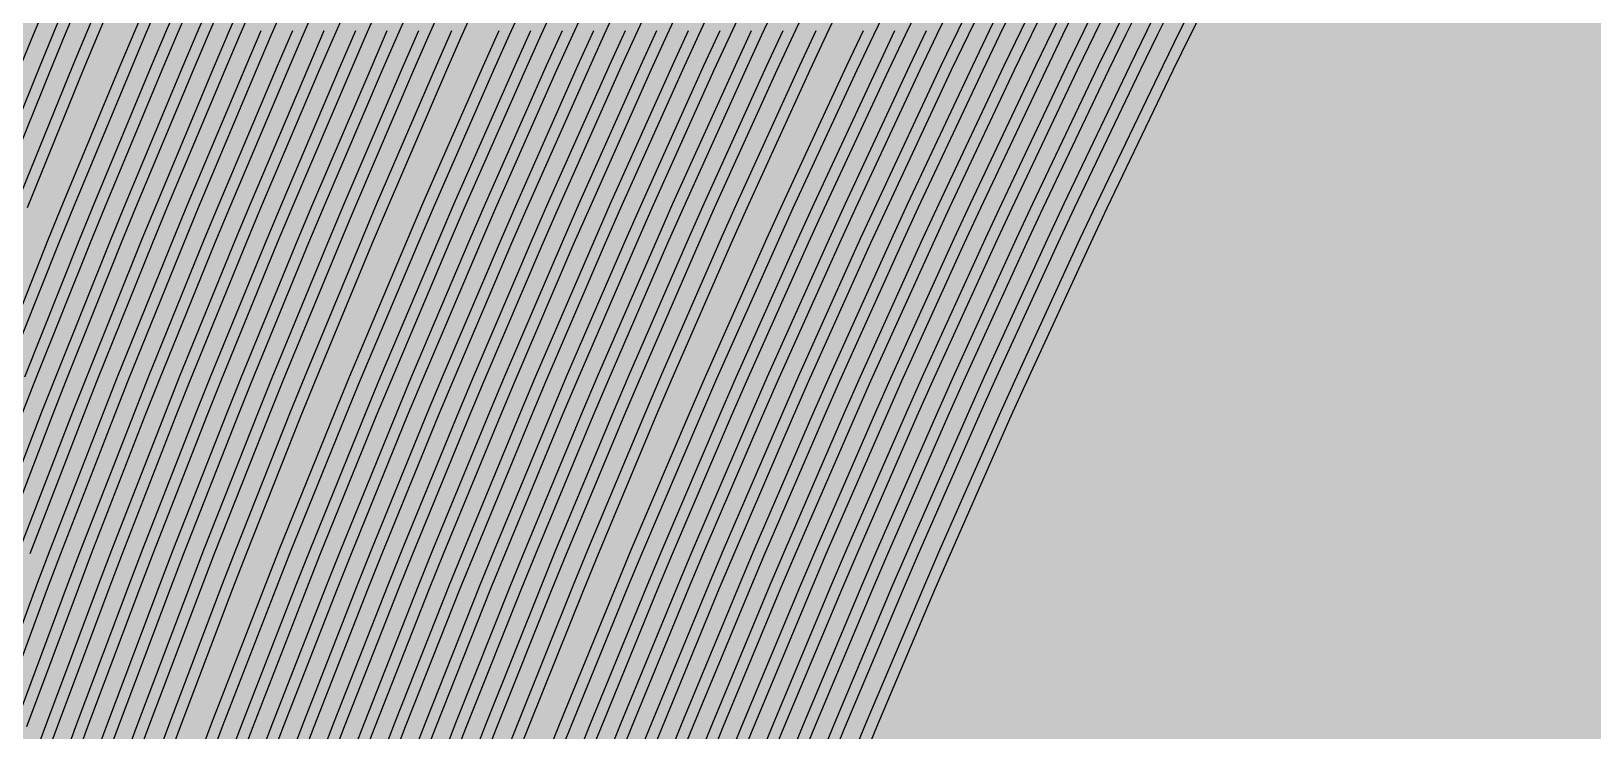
# Model space of a CAD drawing. Header units: metres. Extents: x -7240 to 10960, y -29667 to 1823.
# Drawn here: x 3142.1 to 3424.3, y -16924.2 to -16797.9 of the extents above; entities that cross this region are included whole.
import ezdxf

# ---------------------------------------------------------------- set-up
doc = ezdxf.new("R2010")
doc.units = ezdxf.units.M
doc.layers.add('Metal1', color=4, linetype='CONTINUOUS')
doc.layers.add('Polyimide', color=7, linetype='CONTINUOUS')

msp = doc.modelspace()

# ---------------------------------------------------------------- hatches: boundary and pattern name
at = {"layer": 'Polyimide'}
msp.add_hatch(color=7, dxfattribs=at).paths.add_polyline_path([(4088.45, -11806.89), (4098.72, -11851.21), (4115.58, -11893.47), (4138.63, -11932.7), (4167.35, -11967.99), (4201.08, -11998.53), (4239.03, -12023.62), (4280.35, -12042.68), (4349.18, -12073.73), (4413.2, -12113.76), (4471.26, -12162.04), (4522.3, -12217.69), (4565.39, -12279.7), (4599.74, -12346.94), (4624.73, -12418.19), (4639.91, -12492.16), (4645, -12567.5), (4639.91, -12642.84), (4624.73, -12716.8), (4599.74, -12788.06), (4565.39, -12855.3), (4522.3, -12917.31), (4471.26, -12972.96), (4413.2, -13021.24), (4349.18, -13061.27), (4280.35, -13092.32), (4239.03, -13111.38), (4201.08, -13136.47), (4167.35, -13167.01), (4138.63, -13202.3), (4115.58, -13241.52), (4098.72, -13283.78), (4088.45, -13328.11), (4085, -13373.48), (4085, -13567.5), (4099.45, -13861.55), (4142.64, -14152.77), (4214.18, -14438.35), (4313.36, -14715.55), (4439.24, -14981.69), (4590.59, -15234.21), (4765.97, -15470.68), (4963.68, -15688.82), (5181.82, -15886.53), (5418.29, -16061.91), (5670.81, -16213.26), (5936.95, -16339.14), (6214.15, -16438.32), (6499.73, -16509.85), (6790.95, -16553.05), (7085, -16567.5), (9960.38, -16567.5), (10038.79, -16571.35), (10116.45, -16582.87), (10192.6, -16601.95), (10266.52, -16628.4), (10337.49, -16661.96), (10404.83, -16702.32), (10467.89, -16749.09), (10526.06, -16801.81), (10578.78, -16859.98), (10625.55, -16923.04), (10665.91, -16990.38), (10699.48, -17061.35), (10725.93, -17135.27), (10745, -17211.43), (10756.52, -17289.08), (10760.38, -17367.5), (10760.38, -21957.3), (10721.61, -22012.91), (10685.97, -22070.59), (10653.58, -22130.14), (10624.53, -22191.39), (10598.92, -22254.16), (10576.82, -22318.25), (10558.3, -22383.46), (10543.41, -22449.6), (10532.21, -22516.46), (10524.72, -22583.84), (10520.97, -22651.53), (10520.97, -22719.32), (10524.72, -22787.01), (10532.21, -22854.38), (10543.41, -22921.24), (10558.3, -22987.38), (10576.82, -23052.6), (10598.92, -23116.68), (10624.53, -23179.45), (10653.58, -23240.71), (10685.97, -23300.26), (10721.61, -23357.93), (10760.38, -23413.54), (10760.38, -28667.5), (10756.52, -28745.91), (10745, -28823.57), (10725.93, -28899.73), (10699.48, -28973.65), (10665.91, -29044.62), (10625.55, -29111.96), (10578.78, -29175.01), (10526.06, -29233.19), (10467.89, -29285.91), (10404.83, -29332.68), (10337.49, -29373.04), (10266.52, -29406.6), (10192.6, -29433.05), (10116.45, -29452.13), (10038.79, -29463.65), (9960.38, -29467.5), (-6239.63, -29467.5), (-6318.04, -29463.65), (-6395.7, -29452.13), (-6471.85, -29433.05), (-6545.77, -29406.6), (-6616.74, -29373.04), (-6684.08, -29332.68), (-6747.14, -29285.91), (-6805.31, -29233.19), (-6858.03, -29175.01), (-6904.8, -29111.96), (-6945.16, -29044.62), (-6978.73, -28973.65), (-7005.18, -28899.73), (-7024.25, -28823.57), (-7035.77, -28745.91), (-7039.63, -28667.5), (-7039.63, -23426.32), (-6999.36, -23370.07), (-6962.33, -23311.63), (-6928.66, -23251.2), (-6898.45, -23188.96), (-6871.81, -23125.12), (-6848.81, -23059.88), (-6829.53, -22993.44), (-6814.04, -22926.02), (-6802.37, -22857.83), (-6794.57, -22789.09), (-6790.67, -22720.02), (-6790.67, -22650.84), (-6794.57, -22581.77), (-6802.37, -22513.03), (-6814.04, -22444.84), (-6829.53, -22377.42), (-6848.81, -22310.98), (-6871.81, -22245.74), (-6898.45, -22181.89), (-6928.66, -22119.66), (-6962.33, -22059.22), (-6999.36, -22000.79), (-7039.63, -21944.54), (-7039.63, -17367.5), (-7035.77, -17289.08), (-7024.25, -17211.43), (-7005.18, -17135.27), (-6978.73, -17061.35), (-6945.16, -16990.38), (-6904.8, -16923.04), (-6858.03, -16859.98), (-6805.31, -16801.81), (-6747.14, -16749.09), (-6684.08, -16702.32), (-6616.74, -16661.96), (-6545.77, -16628.4), (-6471.85, -16601.95), (-6395.7, -16582.87), (-6318.04, -16571.35), (-6239.63, -16567.5), (-3334, -16567.5), (-3039.95, -16553.05), (-2748.73, -16509.85), (-2463.15, -16438.32), (-2185.95, -16339.14), (-1919.81, -16213.26), (-1667.29, -16061.91), (-1430.82, -15886.53), (-1212.68, -15688.82), (-1014.97, -15470.68), (-839.59, -15234.21), (-688.24, -14981.69), (-562.36, -14715.55), (-463.18, -14438.35), (-391.64, -14152.77), (-348.45, -13861.55), (-334, -13567.5), (-334, -13373.48), (-337.45, -13328.11), (-347.72, -13283.78), (-364.58, -13241.52), (-387.63, -13202.3), (-416.35, -13167.01), (-450.08, -13136.47), (-488.03, -13111.38), (-529.35, -13092.32), (-529.35, -13092.32), (-598.18, -13061.27), (-662.2, -13021.24), (-720.26, -12972.96), (-771.3, -12917.31), (-814.39, -12855.3), (-848.74, -12788.06), (-873.73, -12716.8), (-888.91, -12642.84), (-894, -12567.5), (-888.91, -12492.16), (-873.73, -12418.19), (-848.74, -12346.94), (-814.39, -12279.7), (-771.3, -12217.69), (-720.26, -12162.04), (-662.2, -12113.76), (-598.18, -12073.73), (-529.35, -12042.68), (-488.03, -12023.62), (-450.08, -11998.53), (-416.35, -11967.99), (-387.63, -11932.7), (-364.58, -11893.47), (-347.72, -11851.21), (-337.45, -11806.89), (-334, -11761.52), (-334, -11074.31), (-337.45, -11028.94), (-347.72, -10984.62), (-364.58, -10942.36), (-387.63, -10903.13), (-416.35, -10867.84), (-450.08, -10837.3), (-488.03, -10812.21), (-529.35, -10793.16), (-529.35, -10793.16), (-598.18, -10762.1), (-662.2, -10722.07), (-720.26, -10673.8), (-771.3, -10618.15), (-814.39, -10556.13), (-848.74, -10488.89), (-873.73, -10417.64), (-888.91, -10343.67), (-894, -10268.33), (-888.91, -10192.99), (-873.73, -10119.03), (-848.74, -10047.77), (-814.39, -9980.53), (-771.3, -9918.52), (-720.26, -9862.87), (-662.2, -9814.59), (-598.18, -9774.56), (-529.35, -9743.51), (-488.03, -9724.45), (-450.08, -9699.36), (-416.35, -9668.82), (-387.63, -9633.53), (-364.58, -9594.31), (-347.72, -9552.05), (-337.45, -9507.72), (-334, -9462.35), (-334, -8775.14), (-337.45, -8729.78), (-347.72, -8685.45), (-364.58, -8643.19), (-387.63, -8603.96), (-416.35, -8568.68), (-450.08, -8538.14), (-488.03, -8513.05), (-529.35, -8493.99), (-529.35, -8493.99), (-598.18, -8462.94), (-662.2, -8422.91), (-720.26, -8374.63), (-771.3, -8318.98), (-814.39, -8256.97), (-848.74, -8189.73), (-873.73, -8118.47), (-888.91, -8044.5), (-894, -7969.17), (-888.91, -7893.83), (-873.73, -7819.86), (-848.74, -7748.61), (-814.39, -7681.36), (-771.3, -7619.35), (-720.26, -7563.7), (-662.2, -7515.42), (-598.18, -7475.4), (-529.35, -7444.34), (-529.35, -7444.34), (-488.03, -7425.28), (-450.08, -7400.2), (-416.35, -7369.66), (-387.63, -7334.37), (-364.58, -7295.14), (-347.72, -7252.88), (-337.45, -7208.56), (-334, -7163.19), (-334, -6475.98), (-337.45, -6430.61), (-347.72, -6386.29), (-364.58, -6344.02), (-387.63, -6304.8), (-416.35, -6269.51), (-450.08, -6238.97), (-488.03, -6213.88), (-529.35, -6194.82), (-529.35, -6194.82), (-598.18, -6163.77), (-662.2, -6123.74), (-720.26, -6075.46), (-771.3, -6019.81), (-814.39, -5957.8), (-848.74, -5890.56), (-873.73, -5819.31), (-888.91, -5745.34), (-894, -5670), (-888.91, -5594.66), (-873.73, -5520.69), (-848.74, -5449.44), (-814.39, -5382.2), (-771.3, -5320.19), (-720.26, -5264.54), (-662.2, -5216.26), (-598.18, -5176.23), (-529.35, -5145.18), (-529.35, -5145.18), (-488.03, -5126.12), (-450.08, -5101.03), (-416.35, -5070.49), (-387.63, -5035.2), (-364.58, -4995.98), (-347.72, -4953.71), (-337.45, -4909.39), (-334, -4864.02), (-334, 380), (-334, 1522.5), (-289, 1522.5), (-288.78, 1515.63), (-288.1, 1508.79), (-286.98, 1502.02), (-285.42, 1495.32), (-283.43, 1488.75), (-281.01, 1482.32), (-278.17, 1476.06), (-274.93, 1470), (-271.3, 1464.17), (-267.3, 1458.58), (-262.94, 1453.27), (-258.25, 1448.25), (-253.23, 1443.56), (-247.92, 1439.2), (-242.33, 1435.2), (-236.5, 1431.57), (-230.44, 1428.33), (-224.18, 1425.49), (-217.75, 1423.07), (-211.18, 1421.08), (-204.48, 1419.52), (-197.71, 1418.4), (-190.87, 1417.72), (-184, 1417.5), (-177.13, 1417.72), (-170.29, 1418.4), (-163.52, 1419.52), (-156.82, 1421.08), (-150.25, 1423.07), (-143.82, 1425.49), (-137.56, 1428.33), (-131.5, 1431.57), (-125.67, 1435.2), (-120.08, 1439.2), (-114.77, 1443.56), (-109.75, 1448.25), (-105.06, 1453.27), (-100.7, 1458.58), (-96.7, 1464.17), (-93.07, 1470), (-89.83, 1476.06), (-86.99, 1482.32), (-84.57, 1488.75), (-82.58, 1495.32), (-81.02, 1502.02), (-79.9, 1508.79), (-79.22, 1515.63), (-79, 1522.5), (1786, 1522.5), (3835, 1522.5), (3835.21, 1529.04), (3835.86, 1535.55), (3836.92, 1542.01), (3838.41, 1548.38), (3840.31, 1554.64), (3842.61, 1560.77), (3845.31, 1566.73), (3848.4, 1572.5), (3851.85, 1578.06), (3855.66, 1583.38), (3859.82, 1588.43), (3864.29, 1593.21), (3869.07, 1597.68), (3874.12, 1601.84), (3879.44, 1605.65), (3885, 1609.1), (3890.77, 1612.19), (3896.73, 1614.89), (3902.86, 1617.19), (3909.12, 1619.09), (3915.49, 1620.58), (3921.95, 1621.64), (3928.46, 1622.29), (3935, 1622.5), (3941.54, 1622.29), (3948.05, 1621.64), (3954.51, 1620.58), (3960.88, 1619.09), (3967.14, 1617.19), (3973.27, 1614.89), (3979.23, 1612.19), (3985, 1609.1), (3990.56, 1605.65), (3995.88, 1601.84), (4000.93, 1597.68), (4005.71, 1593.21), (4010.18, 1588.43), (4014.34, 1583.38), (4018.15, 1578.06), (4021.6, 1572.5), (4024.69, 1566.73), (4027.39, 1560.77), (4029.69, 1554.64), (4031.59, 1548.38), (4033.08, 1542.01), (4034.14, 1535.55), (4034.79, 1529.04), (4035, 1522.5), (4085, 1522.5), (4085, 380), (4085, 330), (4085, -4864.02), (4088.45, -4909.39), (4098.72, -4953.71), (4115.58, -4995.98), (4138.63, -5035.2), (4167.35, -5070.49), (4201.08, -5101.03), (4239.03, -5126.12), (4280.35, -5145.18), (4280.35, -5145.18), (4349.18, -5176.23), (4413.2, -5216.26), (4471.26, -5264.54), (4522.3, -5320.19), (4565.39, -5382.2), (4599.74, -5449.44), (4624.73, -5520.69), (4639.91, -5594.66), (4645, -5670), (4639.91, -5745.34), (4624.73, -5819.31), (4599.74, -5890.56), (4565.39, -5957.8), (4522.3, -6019.81), (4471.26, -6075.46), (4413.2, -6123.74), (4349.18, -6163.77), (4280.35, -6194.82), (4239.03, -6213.88), (4201.08, -6238.97), (4167.35, -6269.51), (4138.63, -6304.8), (4115.58, -6344.02), (4098.72, -6386.29), (4088.45, -6430.61), (4085, -6475.98), (4085, -11761.52), (4088.45, -11806.89)])

# ---------------------------------------------------------------- linework, layer by layer
at = {"layer": 'Metal1'}
for points in [[(3133.62, -16829.07), (3143.72, -16804.14), (3146.33, -16797.81), (3156.84, -16772.89), (3159.56, -16766.56), (3170.47, -16741.64), (3173.3, -16735.3), (3184.63, -16710.38), (3187.56, -16704.05), (3199.32, -16679.13), (3202.37, -16672.8), (3214.55, -16647.88), (3217.71, -16641.54), (3230.33, -16616.63), (3233.6, -16610.29), (3246.66, -16585.38), (3250.04, -16579.04), (3263.55, -16554.13), (3267.05, -16547.78), (3281.01, -16522.88)], [(3134.44, -16891.56), (3144.04, -16866.63), (3146.53, -16860.31), (3156.54, -16835.38), (3159.13, -16829.05), (3169.56, -16804.13), (3172.26, -16797.8), (3183.11, -16772.88), (3185.92, -16766.55), (3197.2, -16741.63), (3200.12, -16735.29), (3211.82, -16710.38), (3214.86, -16704.04), (3227, -16679.13), (3230.15, -16672.79), (3242.73, -16647.88), (3245.99, -16641.53), (3259.03, -16616.63), (3262.41, -16610.28), (3275.9, -16585.38), (3279.4, -16579.02), (3293.35, -16554.13), (3296.97, -16547.77), (3311.39, -16522.88)], [(3135.33, -16860.31), (3145.26, -16835.38), (3147.84, -16829.06), (3158.19, -16804.13), (3160.87, -16797.8), (3171.64, -16772.88), (3174.42, -16766.55), (3185.61, -16741.63), (3188.51, -16735.3), (3200.13, -16710.38), (3203.14, -16704.04), (3215.19, -16679.13), (3218.32, -16672.79), (3230.81, -16647.88), (3234.04, -16641.53), (3246.98, -16616.63), (3250.34, -16610.28), (3263.72, -16585.38), (3267.2, -16579.03), (3281.04, -16554.13), (3284.63, -16547.77), (3298.95, -16522.88)], [(3139.51, -16829.06), (3149.66, -16804.14), (3152.29, -16797.81), (3162.85, -16772.88), (3165.59, -16766.56), (3176.56, -16741.63), (3179.4, -16735.3), (3190.79, -16710.38), (3193.74, -16704.05), (3205.56, -16679.13), (3208.62, -16672.79), (3220.87, -16647.88), (3224.05, -16641.54), (3236.73, -16616.63), (3240.02, -16610.29), (3253.15, -16585.38), (3256.55, -16579.03), (3270.13, -16554.13), (3273.65, -16547.78), (3287.69, -16522.88)], [(3139.99, -16891.56), (3149.63, -16866.63), (3152.13, -16860.31), (3162.18, -16835.38), (3164.78, -16829.05), (3175.25, -16804.13), (3177.96, -16797.8), (3188.85, -16772.88), (3191.67, -16766.55), (3202.99, -16741.63), (3205.92, -16735.29), (3217.67, -16710.38), (3220.71, -16704.04), (3232.9, -16679.13), (3236.06, -16672.78), (3248.69, -16647.88), (3251.97, -16641.53), (3265.05, -16616.62), (3268.45, -16610.28), (3281.99, -16585.37), (3285.5, -16579.02), (3299.5, -16554.12), (3303.14, -16547.77), (3317.61, -16522.87)], [(3140.93, -16860.31), (3150.9, -16835.38), (3153.49, -16829.06), (3163.87, -16804.13), (3166.57, -16797.8), (3177.37, -16772.88), (3180.17, -16766.55), (3191.41, -16741.63), (3194.32, -16735.29), (3205.98, -16710.38), (3209, -16704.04), (3221.1, -16679.13), (3224.23, -16672.79), (3236.77, -16647.88), (3240.02, -16641.53), (3253, -16616.63), (3256.37, -16610.28), (3269.81, -16585.38), (3273.3, -16579.03), (3287.2, -16554.13), (3290.8, -16547.77), (3305.17, -16522.88)], [(3282.75, -16523.87), (3268.8, -16548.76), (3265.3, -16555.09), (3251.8, -16579.98), (3248.42, -16586.32), (3235.37, -16611.21), (3232.11, -16617.54), (3219.49, -16642.44), (3216.34, -16648.77), (3204.16, -16673.67), (3201.13, -16679.99), (3189.38, -16704.9), (3186.45, -16711.22), (3175.12, -16736.13), (3172.3, -16742.44), (3161.39, -16767.35), (3158.68, -16773.67), (3148.18, -16798.58), (3145.57, -16804.89), (3135.48, -16829.81)], [(3313.12, -16523.88), (3298.7, -16548.77), (3295.09, -16555.11), (3281.15, -16580), (3277.65, -16586.33), (3264.17, -16611.22), (3260.8, -16617.56), (3247.77, -16642.45), (3244.51, -16648.78), (3231.93, -16673.68), (3228.79, -16680.01), (3216.66, -16704.91), (3213.63, -16711.23), (3201.93, -16736.14), (3199.02, -16742.46), (3187.75, -16767.36), (3184.94, -16773.68), (3174.1, -16798.59), (3171.4, -16804.91), (3160.98, -16829.82), (3158.39, -16836.13), (3148.39, -16861.05), (3145.9, -16867.36), (3136.31, -16892.28)], [(3300.68, -16523.88), (3286.37, -16548.76), (3282.79, -16555.1), (3268.95, -16579.99), (3265.48, -16586.33), (3252.1, -16611.22), (3248.75, -16617.56), (3235.82, -16642.45), (3232.59, -16648.78), (3220.11, -16673.68), (3216.99, -16680.01), (3204.94, -16704.91), (3201.94, -16711.23), (3190.33, -16736.13), (3187.44, -16742.46), (3176.25, -16767.36), (3173.47, -16773.68), (3162.71, -16798.59), (3160.03, -16804.91), (3149.69, -16829.82), (3147.12, -16836.13), (3137.19, -16861.05)], [(3276.53, -16523.86), (3262.63, -16548.75), (3259.15, -16555.09), (3245.7, -16579.98), (3242.34, -16586.32), (3229.33, -16611.21), (3226.08, -16617.54), (3213.52, -16642.44), (3210.38, -16648.77), (3198.25, -16673.67), (3195.22, -16679.99), (3183.52, -16704.9), (3180.6, -16711.22), (3169.32, -16736.12), (3166.51, -16742.44), (3155.64, -16767.35), (3152.94, -16773.67), (3142.48, -16798.58), (3139.88, -16804.89)], [(3306.9, -16523.88), (3292.54, -16548.77), (3288.94, -16555.11), (3275.05, -16579.99), (3271.57, -16586.33), (3258.14, -16611.22), (3254.78, -16617.56), (3241.8, -16642.45), (3238.55, -16648.78), (3226.02, -16673.68), (3222.89, -16680.01), (3210.8, -16704.91), (3207.79, -16711.23), (3196.13, -16736.14), (3193.23, -16742.46), (3182, -16767.36), (3179.21, -16773.68), (3168.4, -16798.59), (3165.72, -16804.91), (3155.33, -16829.82), (3152.76, -16836.13), (3142.79, -16861.05), (3140.31, -16867.36)], [(3289.43, -16523.87), (3275.4, -16548.76), (3271.89, -16555.09), (3258.31, -16579.99), (3254.92, -16586.32), (3241.79, -16611.21), (3238.51, -16617.55), (3225.83, -16642.44), (3222.67, -16648.77), (3210.42, -16673.67), (3207.37, -16680), (3195.55, -16704.9), (3192.61, -16711.22), (3181.22, -16736.13), (3178.39, -16742.45), (3167.42, -16767.36), (3164.69, -16773.67), (3154.14, -16798.58), (3151.51, -16804.9), (3141.37, -16829.81)], [(3319.33, -16523.89), (3304.87, -16548.77), (3301.24, -16555.11), (3287.24, -16580), (3283.74, -16586.34), (3270.21, -16611.23), (3266.82, -16617.56), (3253.74, -16642.45), (3250.47, -16648.79), (3237.85, -16673.68), (3234.7, -16680.01), (3222.51, -16704.91), (3219.48, -16711.24), (3207.73, -16736.14), (3204.81, -16742.46), (3193.5, -16767.37), (3190.68, -16773.69), (3179.8, -16798.59), (3177.09, -16804.91), (3166.63, -16829.82), (3164.03, -16836.14), (3153.99, -16861.05), (3151.49, -16867.36), (3141.86, -16892.28)], [(3425.22, -16580.04), (3421.31, -16586.39), (3406.27, -16611.27), (3402.49, -16617.62), (3387.95, -16642.49), (3384.31, -16648.84), (3370.27, -16673.72), (3366.76, -16680.07), (3353.21, -16704.95), (3349.83, -16711.29), (3336.77, -16736.18), (3333.51, -16742.51), (3320.93, -16767.4), (3317.79, -16773.74), (3305.69, -16798.63), (3302.68, -16804.96), (3291.05, -16829.86), (3288.15, -16836.18), (3276.98, -16861.08), (3274.2, -16867.41), (3263.49, -16892.31), (3260.83, -16898.63), (3250.58, -16923.54), (3248.03, -16929.85)], [(3251.68, -16929.11), (3254.24, -16922.78), (3264.53, -16897.86), (3267.21, -16891.53), (3277.96, -16866.61), (3280.75, -16860.27), (3291.97, -16835.36), (3294.88, -16829.02), (3306.55, -16804.11), (3309.59, -16797.76), (3321.74, -16772.86), (3324.89, -16766.51), (3337.52, -16741.6), (3340.8, -16735.25), (3353.9, -16710.35), (3357.31, -16704), (3370.91, -16679.1), (3374.44, -16672.74), (3388.53, -16647.85), (3392.2, -16641.49), (3406.79, -16616.6), (3410.59, -16610.24), (3425.69, -16585.35)], [(3257.18, -16929.11), (3259.75, -16922.78), (3270.08, -16897.86), (3272.77, -16891.53), (3283.55, -16866.61), (3286.36, -16860.27), (3297.6, -16835.36), (3300.53, -16829.02), (3312.24, -16804.11), (3315.29, -16797.76), (3327.47, -16772.85), (3330.64, -16766.51), (3343.31, -16741.6), (3346.6, -16735.25), (3359.75, -16710.35), (3363.17, -16704), (3376.81, -16679.1), (3380.36, -16672.74), (3394.5, -16647.85), (3398.17, -16641.49), (3412.82, -16616.6), (3416.63, -16610.23), (3431.78, -16585.35)], [(3262.68, -16929.11), (3265.26, -16922.78), (3275.63, -16897.86), (3278.32, -16891.52), (3289.14, -16866.61), (3291.96, -16860.27), (3303.24, -16835.36), (3306.18, -16829.01), (3317.93, -16804.11), (3320.98, -16797.76), (3333.21, -16772.85), (3336.39, -16766.5), (3349.1, -16741.6), (3352.4, -16735.25), (3365.6, -16710.35), (3369.03, -16704), (3382.71, -16679.1), (3386.27, -16672.74), (3400.46, -16647.85), (3404.15, -16641.49), (3418.84, -16616.6), (3422.66, -16610.23), (3437.87, -16585.35)], [(3427.4, -16586.39), (3412.3, -16611.27), (3408.51, -16617.62), (3393.93, -16642.49), (3390.27, -16648.84), (3376.19, -16673.72), (3372.66, -16680.07), (3359.07, -16704.95), (3355.67, -16711.29), (3342.57, -16736.18), (3339.3, -16742.52), (3326.68, -16767.4), (3323.53, -16773.74), (3311.39, -16798.63), (3308.36, -16804.96), (3296.69, -16829.86), (3293.79, -16836.19), (3282.58, -16861.09), (3279.79, -16867.41), (3269.05, -16892.31), (3266.38, -16898.63), (3256.09, -16923.54), (3253.54, -16929.86)], [(3433.48, -16586.4), (3418.34, -16611.27), (3414.54, -16617.62), (3399.9, -16642.5), (3396.23, -16648.85), (3382.1, -16673.72), (3378.56, -16680.07), (3364.93, -16704.95), (3361.51, -16711.29), (3348.37, -16736.18), (3345.09, -16742.52), (3332.43, -16767.41), (3329.27, -16773.74), (3317.09, -16798.63), (3314.05, -16804.96), (3302.34, -16829.86), (3299.42, -16836.19), (3288.18, -16861.09), (3285.38, -16867.41), (3274.6, -16892.31), (3271.93, -16898.63), (3261.6, -16923.54), (3259.04, -16929.86)], [(3424.37, -16611.27), (3420.56, -16617.62), (3405.87, -16642.5), (3402.19, -16648.85), (3388.01, -16673.72), (3384.46, -16680.07), (3370.78, -16704.95), (3367.36, -16711.3), (3354.17, -16736.18), (3350.88, -16742.52), (3338.18, -16767.41), (3335, -16773.74), (3322.78, -16798.63), (3319.73, -16804.97), (3307.99, -16829.86), (3305.06, -16836.19), (3293.78, -16861.09), (3290.97, -16867.41), (3280.16, -16892.31), (3277.47, -16898.64), (3267.11, -16923.54), (3264.54, -16929.86)], [(3268.19, -16929.11), (3270.77, -16922.78), (3281.17, -16897.86), (3283.88, -16891.52), (3294.73, -16866.61), (3297.56, -16860.27), (3308.88, -16835.36), (3311.82, -16829.01), (3323.62, -16804.11), (3326.68, -16797.76), (3338.95, -16772.85), (3342.14, -16766.5), (3354.89, -16741.6), (3358.21, -16735.25), (3371.44, -16710.35), (3374.89, -16703.99), (3388.62, -16679.1), (3392.19, -16672.74), (3406.42, -16647.85), (3410.12, -16641.49), (3424.86, -16616.6)], [(3426.58, -16617.62), (3411.85, -16642.5), (3408.15, -16648.85), (3393.93, -16673.73), (3390.36, -16680.07), (3376.64, -16704.95), (3373.2, -16711.3), (3359.97, -16736.18), (3356.67, -16742.52), (3343.92, -16767.41), (3340.74, -16773.74), (3328.48, -16798.64), (3325.42, -16804.97), (3313.63, -16829.86), (3310.7, -16836.19), (3299.38, -16861.09), (3296.57, -16867.41), (3285.71, -16892.32), (3283.02, -16898.64), (3272.62, -16923.54), (3270.04, -16929.86)], [(3273.69, -16929.11), (3276.28, -16922.78), (3286.72, -16897.86), (3289.43, -16891.52), (3300.33, -16866.61), (3303.16, -16860.27), (3314.52, -16835.36), (3317.47, -16829.01), (3329.3, -16804.1), (3332.38, -16797.76), (3344.69, -16772.85), (3347.89, -16766.5), (3360.68, -16741.6), (3364.01, -16735.25), (3377.29, -16710.35), (3380.74, -16703.99), (3394.52, -16679.1), (3398.1, -16672.74), (3412.38, -16647.85), (3416.1, -16641.48), (3430.89, -16616.6)], [(3432.6, -16617.63), (3417.82, -16642.5), (3414.11, -16648.85), (3399.84, -16673.73), (3396.27, -16680.07), (3382.5, -16704.95), (3379.05, -16711.3), (3365.78, -16736.18), (3362.46, -16742.52), (3349.67, -16767.41), (3346.48, -16773.75), (3334.18, -16798.64), (3331.11, -16804.97), (3319.28, -16829.86), (3316.34, -16836.19), (3304.98, -16861.09), (3302.16, -16867.42), (3291.27, -16892.32), (3288.56, -16898.64), (3278.13, -16923.54), (3275.54, -16929.86)], [(3279.19, -16929.11), (3281.8, -16922.78), (3292.27, -16897.86), (3294.99, -16891.52), (3305.92, -16866.61), (3308.76, -16860.27), (3320.16, -16835.36), (3323.12, -16829.01), (3334.99, -16804.1), (3338.08, -16797.76), (3350.43, -16772.85), (3353.64, -16766.5), (3366.47, -16741.6), (3369.81, -16735.25), (3383.13, -16710.35), (3386.6, -16703.99), (3400.42, -16679.1), (3404.02, -16672.74), (3418.35, -16647.85), (3422.07, -16641.48), (3436.91, -16616.6)], [(3438.62, -16617.63), (3423.8, -16642.5), (3420.07, -16648.85), (3405.76, -16673.73), (3402.17, -16680.08), (3388.35, -16704.96), (3384.89, -16711.3), (3371.58, -16736.18), (3368.25, -16742.52), (3355.42, -16767.41), (3352.22, -16773.75), (3339.87, -16798.64), (3336.79, -16804.97), (3324.93, -16829.86), (3321.97, -16836.19), (3310.58, -16861.09), (3307.75, -16867.42), (3296.82, -16892.32), (3294.11, -16898.64), (3283.64, -16923.54), (3281.05, -16929.86)], [(3284.7, -16929.11), (3287.31, -16922.78), (3297.81, -16897.86), (3300.54, -16891.52), (3311.51, -16866.61), (3314.36, -16860.26), (3325.8, -16835.35), (3328.77, -16829.01), (3340.68, -16804.1), (3343.78, -16797.75), (3356.17, -16772.85), (3359.39, -16766.5), (3372.26, -16741.6), (3375.61, -16735.25), (3388.98, -16710.35), (3392.46, -16703.99), (3406.33, -16679.1), (3409.94, -16672.74), (3424.31, -16647.85)], [(3426.04, -16648.85), (3411.67, -16673.73), (3408.07, -16680.08), (3394.21, -16704.96), (3390.74, -16711.3), (3377.38, -16736.18), (3374.04, -16742.53), (3361.17, -16767.41), (3357.95, -16773.75), (3345.57, -16798.64), (3342.48, -16804.97), (3330.58, -16829.87), (3327.61, -16836.2), (3316.18, -16861.09), (3313.34, -16867.42), (3302.38, -16892.32), (3299.65, -16898.64), (3289.15, -16923.55), (3286.55, -16929.87)], [(3290.39, -16929.11), (3293.01, -16922.77), (3303.56, -16897.86), (3306.31, -16891.52), (3317.32, -16866.61), (3320.19, -16860.26), (3331.67, -16835.35), (3334.66, -16829.01), (3346.62, -16804.1), (3349.73, -16797.75), (3362.18, -16772.85), (3365.42, -16766.5), (3378.35, -16741.6), (3381.72, -16735.24), (3395.14, -16710.35), (3398.64, -16703.99), (3412.57, -16679.1), (3416.19, -16672.73), (3430.63, -16647.85)], [(3432.36, -16648.86), (3417.93, -16673.73), (3414.31, -16680.08), (3400.39, -16704.96), (3396.9, -16711.3), (3383.48, -16736.19), (3380.12, -16742.53), (3367.2, -16767.41), (3363.97, -16773.75), (3351.53, -16798.64), (3348.42, -16804.98), (3336.47, -16829.87), (3333.49, -16836.2), (3322.01, -16861.09), (3319.15, -16867.42), (3308.14, -16892.32), (3305.4, -16898.64), (3294.86, -16923.55), (3292.24, -16929.87)], [(3196.42, -16773.69), (3185.49, -16798.59), (3182.78, -16804.91), (3172.28, -16829.82), (3169.67, -16836.14), (3159.59, -16861.05), (3157.08, -16867.36), (3147.42, -16892.28), (3145.02, -16898.59), (3135.76, -16923.51)], [(3202.15, -16773.69), (3191.19, -16798.6), (3188.46, -16804.91), (3177.92, -16829.82), (3175.31, -16836.14), (3165.19, -16861.05), (3162.67, -16867.36), (3152.97, -16892.28), (3150.57, -16898.59), (3141.27, -16923.51)], [(3207.89, -16773.69), (3196.89, -16798.6), (3194.15, -16804.92), (3183.57, -16829.83), (3180.94, -16836.14), (3170.79, -16861.05), (3168.27, -16867.36), (3158.53, -16892.28), (3156.11, -16898.59), (3146.78, -16923.51), (3144.47, -16929.81)], [(3213.63, -16773.69), (3202.58, -16798.6), (3199.84, -16804.92), (3189.22, -16829.83), (3186.58, -16836.14), (3176.39, -16861.05), (3173.86, -16867.37), (3164.08, -16892.28), (3161.66, -16898.59), (3152.29, -16923.51), (3149.98, -16929.81)], [(3219.37, -16773.69), (3208.28, -16798.6), (3205.52, -16804.92), (3194.86, -16829.83), (3192.22, -16836.14), (3181.99, -16861.05), (3179.45, -16867.37), (3169.63, -16892.28), (3167.2, -16898.59), (3157.8, -16923.51), (3155.48, -16929.82)], [(3225.1, -16773.7), (3213.98, -16798.6), (3211.21, -16804.92), (3200.51, -16829.83), (3197.85, -16836.15), (3187.59, -16861.06), (3185.04, -16867.37), (3175.19, -16892.28), (3172.75, -16898.59), (3163.32, -16923.51), (3160.98, -16929.82)], [(3231.12, -16773.7), (3219.93, -16798.6), (3217.15, -16804.92), (3206.4, -16829.83), (3203.73, -16836.15), (3193.41, -16861.06), (3190.85, -16867.37), (3180.95, -16892.29), (3178.5, -16898.6), (3169.02, -16923.51), (3166.67, -16929.82)], [(3239.89, -16773.71), (3228.5, -16798.61), (3225.67, -16804.93), (3214.72, -16829.84), (3212, -16836.16), (3201.48, -16861.06), (3198.87, -16867.38), (3188.79, -16892.29), (3186.29, -16898.6), (3176.64, -16923.52), (3174.25, -16929.83)], [(3245.63, -16773.71), (3234.2, -16798.61), (3231.35, -16804.93), (3220.37, -16829.84), (3217.63, -16836.16), (3207.08, -16861.07), (3204.46, -16867.38), (3194.35, -16892.29), (3191.84, -16898.61), (3182.15, -16923.52), (3179.75, -16929.83)], [(3251.37, -16773.71), (3239.9, -16798.61), (3237.04, -16804.94), (3226.01, -16829.84), (3223.27, -16836.16), (3212.68, -16861.07), (3210.05, -16867.38), (3199.9, -16892.29), (3197.38, -16898.61), (3187.66, -16923.52), (3185.25, -16929.83)], [(3257.11, -16773.71), (3245.59, -16798.61), (3242.73, -16804.94), (3231.66, -16829.84), (3228.91, -16836.16), (3218.28, -16861.07), (3215.64, -16867.38), (3205.46, -16892.29), (3202.93, -16898.61), (3193.17, -16923.52), (3190.75, -16929.83)], [(3262.84, -16773.71), (3251.29, -16798.61), (3248.41, -16804.94), (3237.31, -16829.84), (3234.55, -16836.16), (3223.88, -16861.07), (3221.23, -16867.39), (3211.01, -16892.3), (3208.47, -16898.61), (3198.68, -16923.52), (3196.25, -16929.83)], [(3268.58, -16773.72), (3256.99, -16798.62), (3254.1, -16804.94), (3242.96, -16829.84), (3240.18, -16836.16), (3229.48, -16861.07), (3226.83, -16867.39), (3216.56, -16892.3), (3214.02, -16898.61), (3204.19, -16923.52), (3201.76, -16929.84)], [(3274.32, -16773.72), (3262.68, -16798.62), (3259.79, -16804.94), (3248.6, -16829.84), (3245.82, -16836.17), (3235.08, -16861.07), (3232.42, -16867.39), (3222.12, -16892.3), (3219.56, -16898.61), (3209.7, -16923.52), (3207.26, -16929.84)], [(3280.05, -16773.72), (3268.38, -16798.62), (3265.47, -16804.94), (3254.25, -16829.84), (3251.46, -16836.17), (3240.68, -16861.07), (3238.01, -16867.39), (3227.67, -16892.3), (3225.11, -16898.61), (3215.21, -16923.53), (3212.76, -16929.84)], [(3285.79, -16773.72), (3274.08, -16798.62), (3271.16, -16804.95), (3259.9, -16829.85), (3257.1, -16836.17), (3246.28, -16861.07), (3243.6, -16867.39), (3233.23, -16892.3), (3230.65, -16898.62), (3220.72, -16923.53), (3218.26, -16929.84)], [(3291.53, -16773.72), (3279.77, -16798.62), (3276.84, -16804.95), (3265.54, -16829.85), (3262.73, -16836.17), (3251.88, -16861.07), (3249.19, -16867.39), (3238.78, -16892.3), (3236.2, -16898.62), (3226.24, -16923.53), (3223.77, -16929.84)], [(3297.54, -16773.73), (3285.73, -16798.62), (3282.79, -16804.95), (3271.43, -16829.85), (3268.61, -16836.17), (3257.71, -16861.08), (3255, -16867.4), (3244.54, -16892.3), (3241.95, -16898.62), (3231.94, -16923.53), (3229.46, -16929.84)], [(3306.32, -16773.73), (3294.3, -16798.63), (3291.3, -16804.96), (3279.75, -16829.85), (3276.87, -16836.18), (3265.78, -16861.08), (3263.02, -16867.4), (3252.39, -16892.31), (3249.74, -16898.63), (3239.56, -16923.54), (3237.03, -16929.85)], [(3312.06, -16773.74), (3300, -16798.63), (3296.99, -16804.96), (3285.4, -16829.86), (3282.51, -16836.18), (3271.38, -16861.08), (3268.61, -16867.41), (3257.94, -16892.31), (3255.29, -16898.63), (3245.07, -16923.54), (3242.53, -16929.85)], [(3133.88, -16922.82), (3143.15, -16897.88), (3145.55, -16891.56), (3155.22, -16866.63), (3157.73, -16860.31), (3167.82, -16835.38), (3170.43, -16829.05), (3180.94, -16804.13), (3183.66, -16797.8)], [(3139.4, -16922.81), (3148.69, -16897.88), (3151.1, -16891.56), (3160.81, -16866.63), (3163.33, -16860.31), (3173.45, -16835.38), (3176.08, -16829.05), (3186.62, -16804.13), (3189.36, -16797.8)], [(3142.59, -16929.13), (3144.91, -16922.81), (3154.24, -16897.88), (3156.66, -16891.56), (3166.41, -16866.63), (3168.93, -16860.3), (3179.09, -16835.38), (3181.73, -16829.05), (3192.31, -16804.13), (3195.05, -16797.8)], [(3148.1, -16929.13), (3150.42, -16922.81), (3159.79, -16897.88), (3162.22, -16891.56), (3172, -16866.63), (3174.53, -16860.3), (3184.73, -16835.38), (3187.38, -16829.05), (3198, -16804.13), (3200.75, -16797.79)], [(3153.6, -16929.13), (3155.93, -16922.81), (3165.33, -16897.88), (3167.77, -16891.56), (3177.59, -16866.63), (3180.13, -16860.3), (3190.37, -16835.38), (3193.02, -16829.05), (3203.69, -16804.13), (3206.45, -16797.79)], [(3159.1, -16929.13), (3161.44, -16922.81), (3170.88, -16897.88), (3173.33, -16891.56), (3183.18, -16866.63), (3185.73, -16860.3), (3196.01, -16835.38), (3198.67, -16829.05), (3209.37, -16804.12), (3212.15, -16797.79)], [(3164.79, -16929.13), (3167.15, -16922.81), (3176.63, -16897.88), (3179.09, -16891.55), (3188.99, -16866.63), (3191.56, -16860.3), (3201.89, -16835.38), (3204.56, -16829.04), (3215.32, -16804.12), (3218.11, -16797.79)], [(3172.37, -16929.13), (3174.77, -16922.8), (3184.43, -16897.87), (3186.94, -16891.55), (3197.02, -16866.62), (3199.64, -16860.29), (3210.16, -16835.37), (3212.89, -16829.04), (3223.84, -16804.12), (3226.68, -16797.78)], [(3177.88, -16929.13), (3180.28, -16922.8), (3189.98, -16897.87), (3192.49, -16891.55), (3202.61, -16866.62), (3205.24, -16860.29), (3215.8, -16835.37), (3218.53, -16829.04), (3229.53, -16804.12), (3232.38, -16797.78)], [(3183.38, -16929.12), (3185.79, -16922.8), (3195.52, -16897.87), (3198.05, -16891.55), (3208.21, -16866.62), (3210.84, -16860.29), (3221.43, -16835.37), (3224.18, -16829.04), (3235.21, -16804.12), (3238.08, -16797.78)], [(3188.88, -16929.12), (3191.3, -16922.8), (3201.07, -16897.87), (3203.6, -16891.54), (3213.8, -16866.62), (3216.44, -16860.29), (3227.07, -16835.37), (3229.83, -16829.03), (3240.9, -16804.12), (3243.77, -16797.78)], [(3194.38, -16929.12), (3196.82, -16922.8), (3206.61, -16897.87), (3209.16, -16891.54), (3219.39, -16866.62), (3222.04, -16860.29), (3232.71, -16835.37), (3235.48, -16829.03), (3246.59, -16804.12), (3249.47, -16797.78)], [(3199.89, -16929.12), (3202.33, -16922.8), (3212.16, -16897.87), (3214.71, -16891.54), (3224.98, -16866.62), (3227.64, -16860.29), (3238.35, -16835.37), (3241.13, -16829.03), (3252.28, -16804.12), (3255.17, -16797.78)], [(3205.39, -16929.12), (3207.84, -16922.8), (3217.71, -16897.87), (3220.27, -16891.54), (3230.57, -16866.62), (3233.24, -16860.29), (3243.99, -16835.37), (3246.78, -16829.03), (3257.96, -16804.12), (3260.87, -16797.78)], [(3210.89, -16929.12), (3213.35, -16922.79), (3223.25, -16897.87), (3225.82, -16891.54), (3236.16, -16866.62), (3238.84, -16860.28), (3249.63, -16835.37), (3252.42, -16829.03), (3263.65, -16804.12), (3266.57, -16797.78)], [(3216.4, -16929.12), (3218.86, -16922.79), (3228.8, -16897.87), (3231.38, -16891.54), (3241.75, -16866.62), (3244.45, -16860.28), (3255.26, -16835.37), (3258.07, -16829.03), (3269.34, -16804.11), (3272.26, -16797.77)], [(3221.9, -16929.12), (3224.38, -16922.79), (3234.35, -16897.87), (3236.93, -16891.54), (3247.34, -16866.62), (3250.05, -16860.28), (3260.9, -16835.37), (3263.72, -16829.03), (3275.03, -16804.11), (3277.96, -16797.77)], [(3227.59, -16929.12), (3230.08, -16922.79), (3240.1, -16897.87), (3242.7, -16891.54), (3253.16, -16866.62), (3255.87, -16860.28), (3266.78, -16835.36), (3269.61, -16829.03), (3280.97, -16804.11), (3283.92, -16797.77)], [(3235.17, -16929.12), (3237.7, -16922.79), (3247.9, -16897.86), (3250.54, -16891.53), (3261.19, -16866.61), (3263.95, -16860.28), (3275.05, -16835.36), (3277.93, -16829.02), (3289.49, -16804.11), (3292.5, -16797.77)], [(3240.67, -16929.12), (3243.21, -16922.78), (3253.44, -16897.86), (3256.1, -16891.53), (3266.78, -16866.61), (3269.55, -16860.27), (3280.69, -16835.36), (3283.58, -16829.02), (3295.18, -16804.11), (3298.19, -16797.76)], [(3246.18, -16929.11), (3248.73, -16922.78), (3258.99, -16897.86), (3261.65, -16891.53), (3272.37, -16866.61), (3275.15, -16860.27), (3286.33, -16835.36), (3289.23, -16829.02), (3300.87, -16804.11), (3303.89, -16797.76)]]:
    msp.add_lwpolyline(points, dxfattribs=at)

doc.saveas('drawing.dxf')
